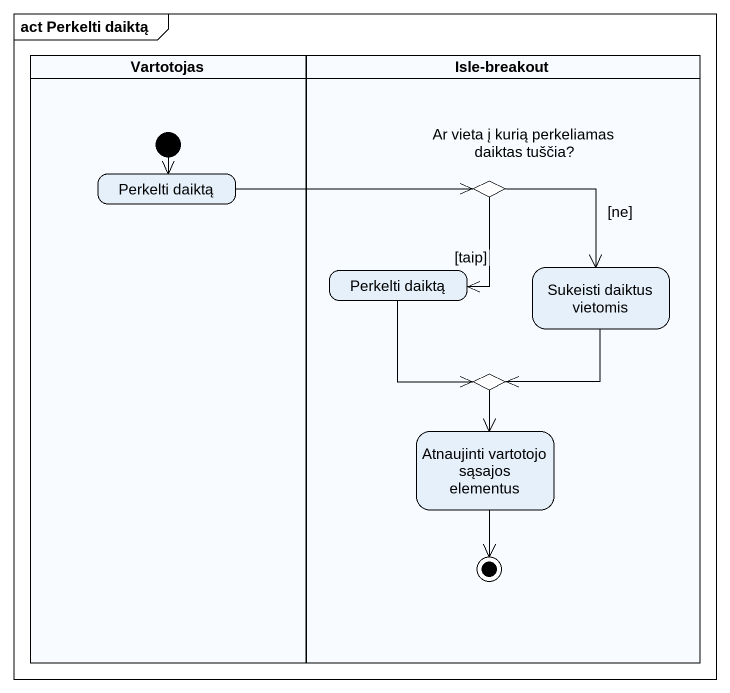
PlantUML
@startuml
mainframe act Perkelti daiktą
hide empty description
state Vartotojas <<partition>> {
  state "Perkelti daiktą" as Perkelti_daiktą
  [*] --> Perkelti_daiktą
}
state "Isle-breakout" as Isle_breakout <<partition>> {
  state "Ar vieta į kurią perkeliamas daiktas tuščia?" as Ar_vieta_į_kurią <<choice>>
  state "Perkelti daiktą" as Perkelti_daiktą_2
  state "Sukeisti daiktus vietomis" as Sukeisti_daiktus_vietomis
  state choice1 <<choice>>
  state "Atnaujinti vartotojo sąsajos elementus" as Atnaujinti_vartotojo
  Atnaujinti_vartotojo --> [*]
}
Perkelti_daiktą -right-> Ar_vieta_į_kurią
Ar_vieta_į_kurią --> Perkelti_daiktą_2 : [taip]
Ar_vieta_į_kurią --> Sukeisti_daiktus_vietomis : [ne]
Perkelti_daiktą_2 --> choice1
Sukeisti_daiktus_vietomis --> choice1
choice1 --> Atnaujinti_vartotojo
@enduml
